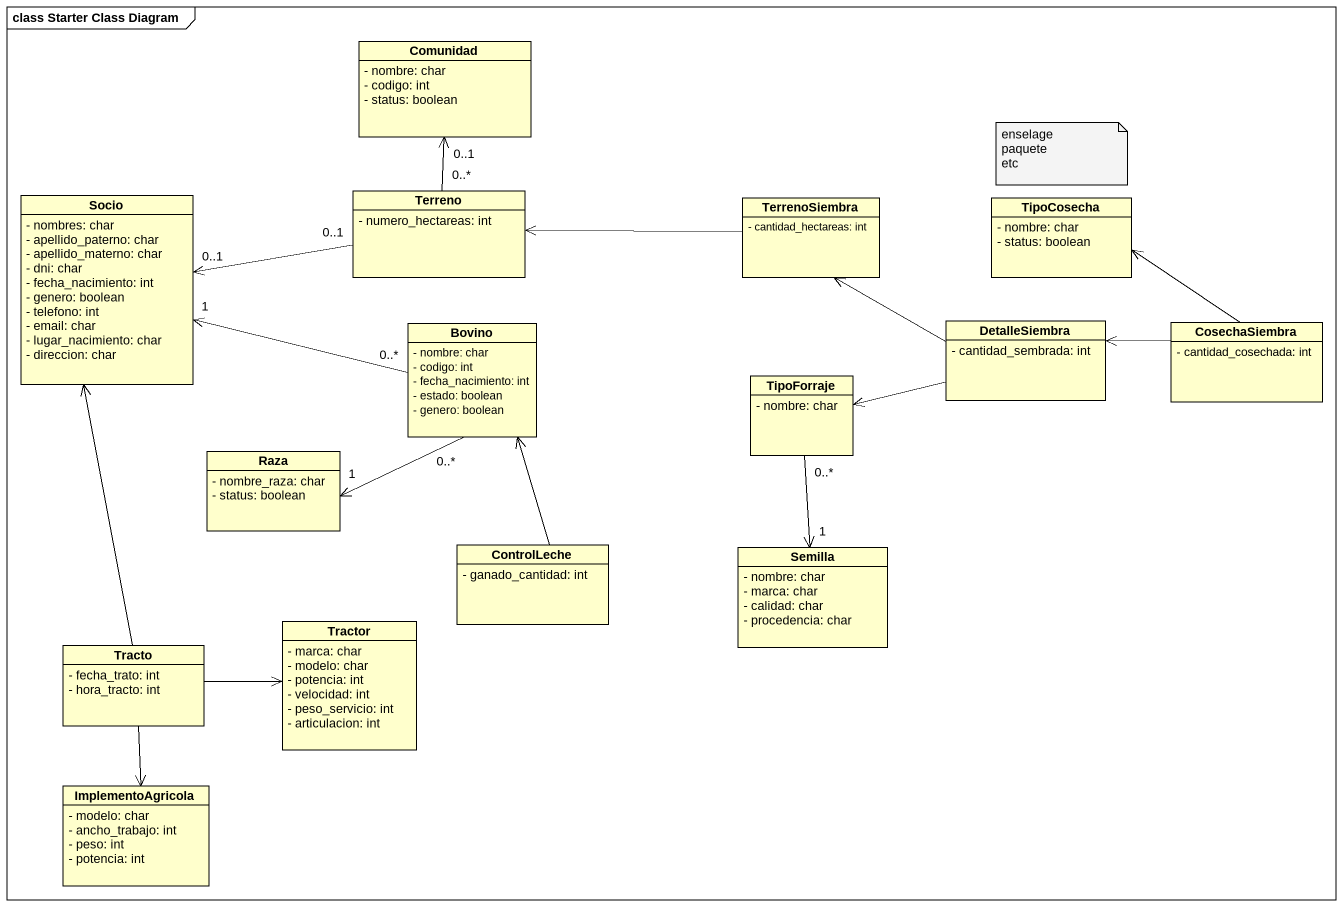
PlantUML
@startuml
mainframe class Starter Class Diagram
hide circle
hide empty members
skinparam classAttributeIconSize 0
class Comunidad {
  - nombre: char
  - codigo: int
  - status: boolean
}
class Socio {
  - nombres: char
  - apellido_paterno: char
  - apellido_materno: char
  - dni: char
  - fecha_nacimiento: int
  - genero: boolean
  - telefono: int
  - email: char
  - lugar_nacimiento: char
  - direccion: char
}
class Terreno {
  - numero_hectareas: int
}
class TerrenoSiembra {
  - cantidad_hectareas: int
}
class TipoCosecha {
  - nombre: char
  - status: boolean
}
class Bovino {
  - nombre: char
  - codigo: int
  - fecha_nacimiento: int
  - estado: boolean
  - genero: boolean
}
class DetalleSiembra {
  - cantidad_sembrada: int
}
class CosechaSiembra {
  - cantidad_cosechada: int
}
class TipoForraje {
  - nombre: char
}
class Raza {
  - nombre_raza: char
  - status: boolean
}
class ControlLeche {
  - ganado_cantidad: int
}
class Semilla {
  - nombre: char
  - marca: char
  - calidad: char
  - procedencia: char
}
class Tracto {
  - fecha_trato: int
  - hora_tracto: int
}
class Tractor {
  - marca: char
  - modelo: char
  - potencia: int
  - velocidad: int
  - peso_servicio: int
  - articulacion: int
}
class ImplementoAgricola {
  - modelo: char
  - ancho_trabajo: int
  - peso: int
  - potencia: int
}
Terreno "0..*" -up-> "0..1" Comunidad
Terreno "0..1" -left-> "0..1" Socio
TerrenoSiembra -left-> Terreno
Bovino "0..*" -left-> "1" Socio
Bovino "0..*" -left-> "1" Raza
DetalleSiembra -left-> TerrenoSiembra
DetalleSiembra -left-> TipoForraje
CosechaSiembra -up-> TipoCosecha
CosechaSiembra -left-> DetalleSiembra
TipoForraje "0..*" --> "1" Semilla
ControlLeche -up-> Bovino
Tracto -up-> Socio
Tracto -right-> Tractor
Tracto --> ImplementoAgricola
note as N1
  enselage
  paquete
  etc
end note
@enduml
